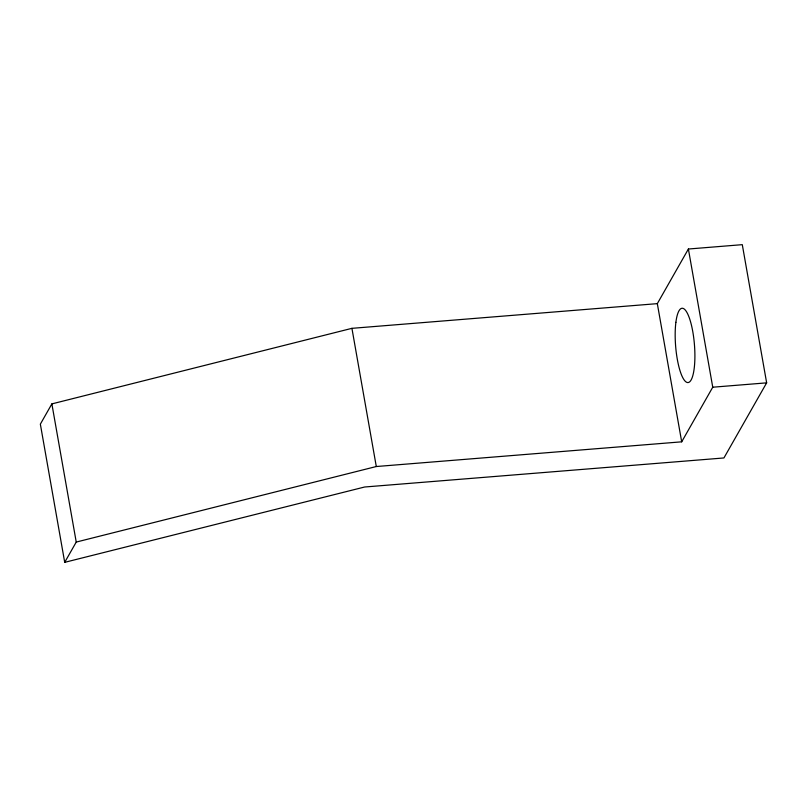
<?xml version="1.0" encoding="UTF-8"?>
<svg xmlns="http://www.w3.org/2000/svg" width="807" height="807" viewBox="0 0 807 807"><rect width="100%" height="100%" fill="white"/><g stroke="black" fill="none" stroke-linecap="round" stroke-linejoin="round"><path stroke-width="1.21" d="M657.322 303.644L351.923 328.338L51.87 403.893L40.35 424.149L64.711 562.338L364.643 487.004L723.929 457.952L766.65 382.851L742.289 244.662L688.391 249.02L657.322 303.644L681.693 441.822L376.294 466.527L76.241 542.072L64.711 562.338M681.693 441.822L712.752 387.209L688.391 249.02M712.752 387.209L766.65 382.851M351.923 328.338L376.294 466.527M51.87 403.893L76.241 542.072M675.883 322.336A37.263 9.432 85.4 0 0 686.434 382.175A37.263 9.432 85.4 0 0 692.809 331.768A37.263 9.432 85.4 0 0 675.883 322.336"/></g></svg>
